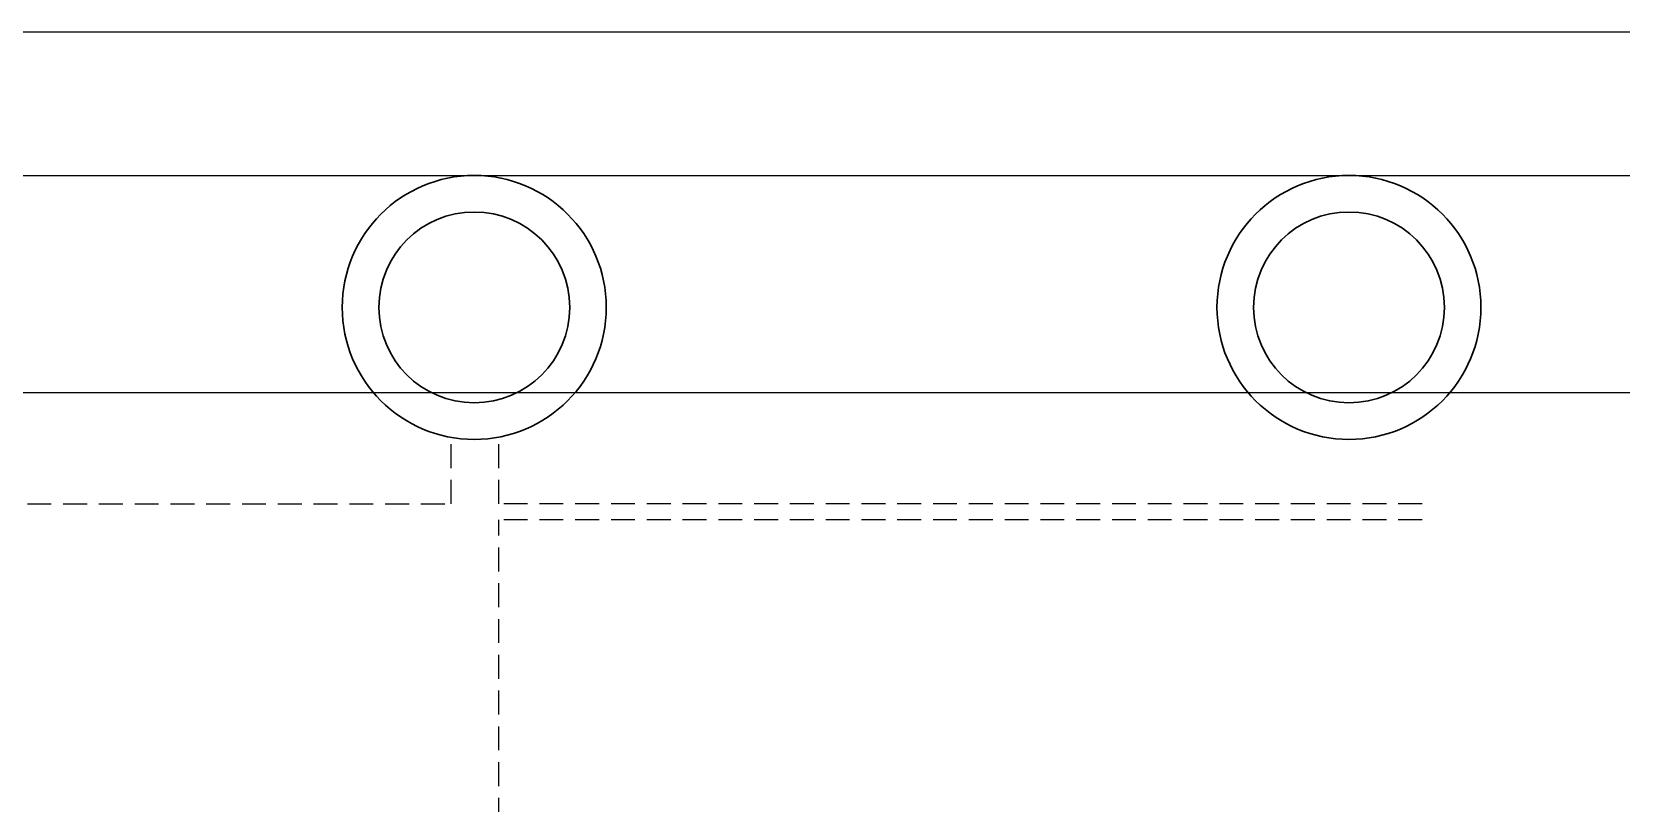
# Model space of a CAD drawing. Header units: millimetres. Extents: x -1107453 to -240403, y -265431 to 143409.
# Drawn here: x -268442 to -258448, y 131650 to 136502 of the extents above; entities that cross this region are included whole.
import ezdxf

# ---------------------------------------------------------------- set-up
doc = ezdxf.new("R2010")
doc.units = ezdxf.units.MM
doc.header["$MEASUREMENT"] = 0
doc.linetypes.add('DASHED', pattern=[0.75, 0.5, -0.25])
doc.layers.add('A-Detail Lines', color=8, linetype='Continuous', lineweight=25)
doc.layers.add('S-Concrete', color=40, linetype='Continuous', lineweight=30)
doc.layers.add('L-ELEV', color=6, linetype='Continuous')

msp = doc.modelspace()

# ---------------------------------------------------------------- linework, layer by layer
at = {"layer": 'A-Detail Lines', "linetype": 'DASHED', "ltscale": 300}
for p, q in [((-265805.1, 133533.1), (-265805.1, 133951.8)), ((-265505.1, 133533.1), (-265505.1, 133951.8)), ((-271620.1, 133533.1), (-265805.1, 133533.1)), ((-259700.1, 133533.1), (-265515.1, 133533.1)), ((-259700.1, 133433.1), (-265515.1, 133433.1)), ((-265505.1, 131533.1), (-265505.1, 133433.1))]:
    msp.add_line(p, q, dxfattribs=at)
at = {"layer": 'A-Detail Lines'}
for points in [[(-307384.7, 136501.6), (-247231, 136501.6), (-247231, 92384.6), (-307384.7, 92384.6)], [(-307384.7, 135597.1), (-247231, 135597.1), (-247231, 91480.1), (-307384.7, 91480.1)]]:
    msp.add_lwpolyline(points, close=True, dxfattribs=at)
at = {"layer": 'L-ELEV'}
msp.add_line((-303644.9, 134233.1), (-251497.4, 134233.1), dxfattribs=at)
at = {"layer": 'S-Concrete'}
for centre, radius in [((-265660.1, 134768.1), 830), ((-260160.1, 134768.1), 830), ((-265660.1, 134768.1), 600), ((-260160.1, 134768.1), 600)]:
    msp.add_circle(centre, radius, dxfattribs=at)

doc.saveas('drawing.dxf')
